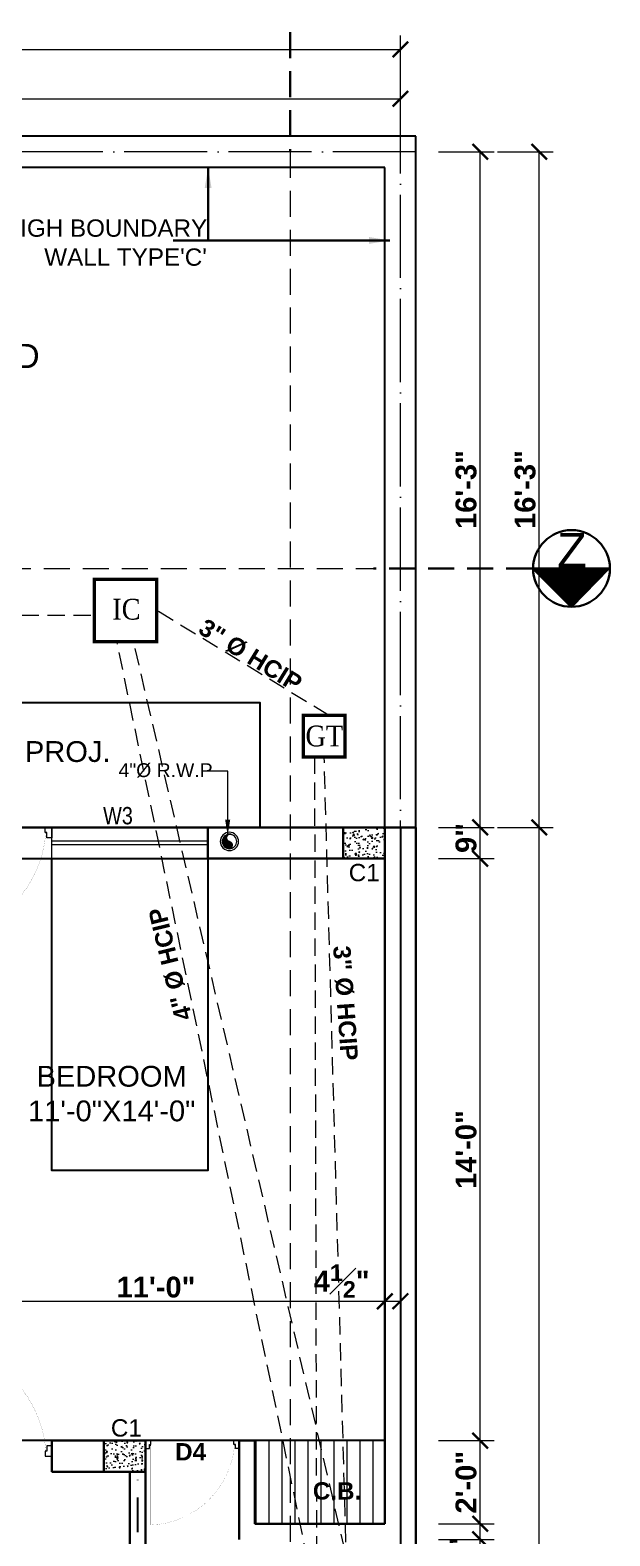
# Model space of a CAD drawing. Header units: feet. Extents: x 12125 to 16886, y -11859 to -10215.
# Drawn here: x 13543.9 to 13711.1, y -11139.4 to -10704.8 of the extents above; entities that cross this region are included whole.
import ezdxf

# ---------------------------------------------------------------- set-up
doc = ezdxf.new("R2010")
doc.units = ezdxf.units.FT
doc.header["$MEASUREMENT"] = 0
doc.header["$PDMODE"] = 2
for name, pattern in [('ACAD_ISO04W100', [30, 24, -3, 0, -3]), ('DASHDOT', [1, 0.5, -0.25, 0, -0.25]), ('DASHED', [0.75, 0.5, -0.25]), ('HIDDEN2', [0.1875, 0.125, -0.0625])]:
    doc.linetypes.add(name, pattern=pattern)
doc.layers.get('0').update_dxf_attribs({"lineweight": 30})
for name, color, linetype, lineweight in [('BEAM', 3, 'Continuous', 15), ('BOUNDARY', 181, 'Continuous', 25), ('center line', 253, 'ACAD_ISO04W100', 5), ('DIM 01', 7, 'Continuous', 9), ('DOOR', 32, 'Continuous', 13), ('DOTTED', 15, 'DASHED', 18), ('HATCH', 9, 'Continuous', 20), ('JOINERY TEXT', 193, 'Continuous', 0), ('P-SOIL', 6, 'Continuous', 18), ('P-TEXT', 7, 'Continuous', 13), ('P-WASTE', 130, 'Continuous', 18), ('pub health ser', 22, 'Continuous', 30), ('R.W.P', 7, 'Continuous', 18), ('SANIT_FIXTURES', 13, 'Continuous', 15), ('SANTRY TEXT', 174, 'Continuous', 9), ('TEXT', 7, 'Continuous', 30), ('WALL', 10, 'Continuous', 30), ('WINDOW', 150, 'Continuous', 20)]:
    doc.layers.add(name, color=color, linetype=linetype, lineweight=lineweight)
doc.layers.add('BLK_1_FLR_0_BLT_UP_AREA', color=25, linetype='Continuous', true_color=0x995f4c, plot=False)
doc.layers.add('BLK_1_FLR_0_CHAJJA', color=7, linetype='Continuous')
doc.layers.add('BLK_1_FLR_0_ROOM_2_LIGHT_VENTILATION_2', color=7, linetype='Continuous')
doc.layers.add('BLK_1_FLR_0_REGULAR_ROOM_2', color=1, linetype='Continuous', plot=False)
doc.styles.add('AR. FOOT', font='arialbd.ttf')
doc.styles.add('AR. TEXT 01', font='arialbd.ttf')
doc.styles.add('PLU', font='times.ttf', dxfattribs={"width": 0.9})
doc.styles.get("Standard").update_dxf_attribs({"font": 'ARIALN.TTF'})
doc.styles.add('TEX02', font='GARA.TTF')
doc.dimstyles.new('DIM 50', dxfattribs={"dimtxt": 6, "dimasz": 3, "dimexe": 6, "dimexo": 4, "dimgap": 0.3125, "dimtad": 1, "dimzin": 3, "dimdsep": 46, "dimlunit": 4, "dimtxsty": 'AR. TEXT 01', "dimblk": 'DOT', "dimcen": 0.09, "dimclrd": 256, "dimclre": 256, "dimclrt": 256, "dimazin": 0, "dimtfac": 0.8, "dimtofl": 0, "dimtmove": 1, "dimatfit": 3, "dimfxl": 6, "dimfxlon": 1, "dimfrac": 1, "dimtolj": 1, "dimtzin": 0, "dimlwd": -1, "dimlwe": -1, "dimarcsym": 1})

# ---------------------------------------------------------------- blocks, each defined once
blk = doc.blocks.new('erfr')
at = {"layer": 'HATCH', "ltscale": 5}
h = blk.add_hatch(dxfattribs=at)
h.set_pattern_fill('AR-CONC', color=256, scale=0.5)
h.set_pattern_definition([(50, (-129.5326139105891, 557.8983111374251), (3.586300913003767, -0.3137606749129755), [0.375, -4.125]), (355, (-129.5326139105891, 557.8983111374251), (-0.6937566680650002, 3.760960668500056), [0.3, -3.299999999999998]), (100.45144446, (-129.2337555055892, 557.8721644174254), (2.89254423363556, 3.447199954843146), [0.3187009599999996, -3.505710559999997]), (46.18419999999998, (-129.5326139105891, 558.8983111374251), (5.33620665335786, -0.8275964039653825), [0.5624999999999993, -6.187499999999995]), (96.63563549, (-129.0879301855891, 558.8293446024255), (4.673309728371141, 4.870593003872752), [0.47805171, -5.258568799999999]), (351.1841639899997, (-129.5326139105891, 558.8983111374251), (4.673309725273866, 4.87059300134995), [0.45, -4.950000004999997]), (21, (-129.0326139105891, 558.6483111374255), (2.984535260592307, -2.013094453326694), [0.375, -4.125]), (326.0000000000001, (-129.0326139105891, 558.6483111374255), (1.216576659607909, 3.625750225234265), [0.3, -3.299999999999998]), (71.45144473999999, (-128.783902640589, 558.4805532674255), (4.201111883649856, 1.612655764031769), [0.31870095, -3.505710559999998]), (37.5, (-129.5326139105891, 557.8983111374251), (0.0607992765864533, 1.664469269156557), [0, -3.259999999999998, 0, -3.35, 0, -3.3125]), (7.499999999999999, (-129.5326139105891, 557.8983111374251), (1.315347687210743, 1.972058559411801), [0, -1.909999999999999, 0, -3.185, 0, -1.262499999999999]), (327.5, (-130.6476139105891, 557.8983111374251), (2.669112180862045, -0.1127743586718988), [0, -1.25, 0, -3.9, 0, -5.174999999999998]), (317.5, (-131.1476139105891, 557.8983111374251), (2.915930846711931, 0.5005249116615886), [0, -1.625, 0, -2.589999999999998, 0, -3.674999999999998])])
h.paths.add_polyline_path([(74703.77228014804, -75000.12003443622), (74715.77228014804, -75000.12003443622), (74715.77228014807, -74991.12003443622), (74703.77228014807, -74991.12003443622)])
at = {"layer": 'WALL', "color": 6, "ltscale": 5}
blk.add_lwpolyline([(74703.77228014807, -74991.12003443622), (74715.77228014807, -74991.12003443622), (74715.77228014804, -75000.12003443622), (74703.77228014804, -75000.12003443622)], close=True, dxfattribs=at)
blk = doc.blocks.new('D4')
for points in [[(-99.99999999417923, 1150.954666669233), (-48.39999999734573, 1150.954666669233), (-48.39999999734573, 1133.333333337214), (0, 1133.333333337214), (0, 1200), (-99.99999999417923, 1200), (-99.99999999417923, 1150.954666669233)], [(-99.99999999417923, 49.04533333076688), (-48.39999999734573, 49.04533333076688), (-48.39999999734573, 66.66666666278616), (0, 66.66666666278616), (0, 0), (-99.99999999417923, 0), (-99.99999999417923, 49.04533333076688)]]:
    blk.add_lwpolyline(points)
at = {"const_width": 1.11851519999287}
blk.add_lwpolyline([(-48.39999999734573, 1142.144000003223, 0.38341128429114), (-1083.385599992936, 51.76962119228118, 0.4142135623731)], format="xyb", dxfattribs=at)
blk.add_lwpolyline([(-1083.385599992936, 51.76962119228118), (-58.07999999960884, 51.76962119228118), (-58.07999999960884, 67.47881549099111), (-1083.385599992936, 67.47881549099111)], dxfattribs=at)
blk = doc.blocks.new('SFFEF')
at = {"layer": 'WALL', "color": 3, "linetype": 'DASHED', "ltscale": 15}
blk.add_line((80076, -78599.99859988294), (80076, -78645.71996937634), dxfattribs=at)
at = {"layer": 'WALL', "color": 3, "linetype": 'DASHED', "lineweight": 20, "ltscale": 15}
blk.add_line((80076, -78645.71996937634), (80076, -79458.93725213372), dxfattribs=at)
blk = doc.blocks.new('_ArchTick')
at = {"color": 0, "linetype": 'ByBlock', "const_width": 0.15}
blk.add_lwpolyline([(-0.5, -0.5), (0.5, 0.5)], dxfattribs=at)
blk = doc.blocks.new('*D262')
at = {"layer": 'Defpoints', "color": 0, "transparency": 16777216}
for p in [(13650.69455942608, -10724.66209407789), (13383.69455942606, -10735.45311382737), (13650.69455942608, -10739.95311382737)]:
    blk.add_point(p, dxfattribs=at)
at = {"layer": 'DIM 01', "transparency": 16777216}
for p, q in [((13383.69455942606, -10731.45311382737), (13383.69455942606, -10720.66209407789)), ((13650.69455942608, -10735.95311382737), (13650.69455942608, -10720.66209407789)), ((13383.69455942606, -10724.66209407789), (13650.69455942608, -10724.66209407789))]:
    blk.add_line(p, q, dxfattribs=at)
at = {"layer": 'DIM 01', "transparency": 16777216, "xscale": 4.5, "yscale": 4.5, "zscale": 4.5, "rotation": 180}
blk.add_blockref('_ArchTick', (13383.69455942606, -10724.66209407789), dxfattribs=at)
at = {"layer": 'DIM 01', "transparency": 16777216, "xscale": 4.5, "yscale": 4.5, "zscale": 4.5}
blk.add_blockref('_ArchTick', (13650.69455942608, -10724.66209407789), dxfattribs=at)
at = {"layer": 'DIM 01', "transparency": 16777216, "insert": (13517.19455942607, -10720.60209407789), "char_height": 6, "attachment_point": 5, "style": 'AR. TEXT 01'}
blk.add_mtext('\\A1;22\'-3"', dxfattribs=at)
blk = doc.blocks.new('*D263')
at = {"layer": 'Defpoints', "color": 0, "transparency": 16777216}
for p in [(13650.69455942608, -10710.39471745416), (13299.69455942608, -10770.24986351885), (13650.69455942608, -10780.09170927754)]:
    blk.add_point(p, dxfattribs=at)
at = {"layer": 'DIM 01', "transparency": 16777216}
for p, q in [((13299.69455942608, -10722.39471745416), (13299.69455942608, -10706.39471745416)), ((13650.69455942608, -10722.39471745416), (13650.69455942608, -10706.39471745416)), ((13299.69455942608, -10710.39471745416), (13650.69455942608, -10710.39471745416))]:
    blk.add_line(p, q, dxfattribs=at)
at = {"layer": 'DIM 01', "transparency": 16777216, "xscale": 4.5, "yscale": 4.5, "zscale": 4.5, "rotation": 180}
blk.add_blockref('_ArchTick', (13299.69455942608, -10710.39471745416), dxfattribs=at)
at = {"layer": 'DIM 01', "transparency": 16777216, "xscale": 4.5, "yscale": 4.5, "zscale": 4.5}
blk.add_blockref('_ArchTick', (13650.69455942608, -10710.39471745416), dxfattribs=at)
at = {"layer": 'DIM 01', "transparency": 16777216, "insert": (13475.19455942608, -10706.32871745416), "char_height": 6, "attachment_point": 5, "style": 'AR. TEXT 01'}
blk.add_mtext('\\A1;29\'-3"', dxfattribs=at)
blk = doc.blocks.new('*D267')
at = {"layer": 'Defpoints', "color": 0, "transparency": 16777216}
for p in [(13634.65739020123, -10943.95311382738), (13673.71742472076, -10943.95311382738), (13635.54613476607, -11111.95311382747)]:
    blk.add_point(p, dxfattribs=at)
at = {"layer": 'DIM 01', "transparency": 16777216}
for p, q in [((13661.71742472076, -10943.95311382738), (13677.71742472076, -10943.95311382738)), ((13673.71742472076, -11111.95311382747), (13673.71742472076, -10943.95311382738)), ((13661.71742472076, -11111.95311382747), (13677.71742472076, -11111.95311382747))]:
    blk.add_line(p, q, dxfattribs=at)
at = {"layer": 'DIM 01', "transparency": 16777216, "xscale": 4.5, "yscale": 4.5, "zscale": 4.5}
for p, rotation in [((13673.71742472076, -10943.95311382738), 90), ((13673.71742472076, -11111.95311382747), 270)]:
    blk.add_blockref('_ArchTick', p, dxfattribs=dict(at, rotation=rotation))
at = {"layer": 'DIM 01', "transparency": 16777216, "insert": (13669.65742472076, -11027.95311382743), "char_height": 6, "attachment_point": 5, "rotation": 90, "style": 'AR. TEXT 01'}
blk.add_mtext('\\A1;14\'-0"', dxfattribs=at)
blk = doc.blocks.new('*D268')
at = {"layer": 'Defpoints', "color": 0, "transparency": 16777216}
for p in [(13634.19455942608, -10934.95311382738), (13673.71742472087, -10934.95311382738), (13634.19455942606, -10943.95311382741)]:
    blk.add_point(p, dxfattribs=at)
at = {"layer": 'DIM 01', "transparency": 16777216}
for p, q in [((13661.71742472087, -10934.95311382738), (13677.71742472087, -10934.95311382738)), ((13673.71742472087, -10943.95311382741), (13673.71742472087, -10934.95311382738)), ((13661.71742472087, -10943.95311382741), (13677.71742472087, -10943.95311382741))]:
    blk.add_line(p, q, dxfattribs=at)
at = {"layer": 'DIM 01', "transparency": 16777216, "xscale": 4.5, "yscale": 4.5, "zscale": 4.5}
for p, rotation in [((13673.71742472087, -10934.95311382738), 90), ((13673.71742472087, -10943.95311382741), 270)]:
    blk.add_blockref('_ArchTick', p, dxfattribs=dict(at, rotation=rotation))
at = {"layer": 'DIM 01', "transparency": 16777216, "insert": (13669.6514247207, -10938.01693019372), "char_height": 6, "attachment_point": 5, "rotation": 90, "style": 'AR. TEXT 01'}
blk.add_mtext('\\A1;9"', dxfattribs=at)
blk = doc.blocks.new('*D269')
at = {"layer": 'Defpoints', "color": 0, "transparency": 16777216}
for p in [(13635.44546199025, -10739.95311382735), (13673.7174247209, -10739.95311382735), (13634.19455942608, -10934.95311382738)]:
    blk.add_point(p, dxfattribs=at)
at = {"layer": 'DIM 01', "transparency": 16777216}
for p, q in [((13661.7174247209, -10739.95311382735), (13677.7174247209, -10739.95311382735)), ((13673.7174247209, -10934.95311382738), (13673.7174247209, -10739.95311382735)), ((13661.7174247209, -10934.95311382738), (13677.7174247209, -10934.95311382738))]:
    blk.add_line(p, q, dxfattribs=at)
at = {"layer": 'DIM 01', "transparency": 16777216, "xscale": 4.5, "yscale": 4.5, "zscale": 4.5}
for p, rotation in [((13673.7174247209, -10739.95311382735), 90), ((13673.7174247209, -10934.95311382738), 270)]:
    blk.add_blockref('_ArchTick', p, dxfattribs=dict(at, rotation=rotation))
at = {"layer": 'DIM 01', "transparency": 16777216, "insert": (13669.6574247209, -10837.45311382737), "char_height": 6, "attachment_point": 5, "rotation": 90, "style": 'AR. TEXT 01'}
blk.add_mtext('\\A1;16\'-3"', dxfattribs=at)
blk = doc.blocks.new('*D275')
at = {"layer": 'Defpoints', "color": 0, "transparency": 16777216}
for p in [(13646.19455942609, -11071.73314445103), (13514.19455942608, -11075.23314445103), (13646.19455942609, -11078.23314445103)]:
    blk.add_point(p, dxfattribs=at)
at = {"layer": 'DIM 01', "transparency": 16777216}
for p, q in [((13514.19455942608, -11071.23314445103), (13514.19455942608, -11067.73314445103)), ((13646.19455942609, -11074.23314445103), (13646.19455942609, -11067.73314445103)), ((13514.19455942608, -11071.73314445103), (13646.19455942609, -11071.73314445103))]:
    blk.add_line(p, q, dxfattribs=at)
at = {"layer": 'DIM 01', "transparency": 16777216, "xscale": 4.5, "yscale": 4.5, "zscale": 4.5, "rotation": 180}
blk.add_blockref('_ArchTick', (13514.19455942608, -11071.73314445103), dxfattribs=at)
at = {"layer": 'DIM 01', "transparency": 16777216, "xscale": 4.5, "yscale": 4.5, "zscale": 4.5}
blk.add_blockref('_ArchTick', (13646.19455942609, -11071.73314445103), dxfattribs=at)
at = {"layer": 'DIM 01', "transparency": 16777216, "insert": (13580.19455942608, -11067.67314445103), "char_height": 6, "attachment_point": 5, "style": 'AR. TEXT 01'}
blk.add_mtext('\\A1;11\'-0"', dxfattribs=at)
blk = doc.blocks.new('*D276')
at = {"layer": 'Defpoints', "color": 0, "transparency": 16777216}
for p in [(13650.69455942608, -11071.73314445103), (13650.69455942608, -11076.73314445103), (13646.19455942609, -11078.23314445103)]:
    blk.add_point(p, dxfattribs=at)
at = {"layer": 'DIM 01', "transparency": 16777216}
for p, q in [((13646.19455942609, -11074.23314445103), (13646.19455942609, -11067.73314445103)), ((13650.69455942608, -11072.73314445103), (13650.69455942608, -11067.73314445103)), ((13646.19455942609, -11071.73314445103), (13650.69455942608, -11071.73314445103))]:
    blk.add_line(p, q, dxfattribs=at)
at = {"layer": 'DIM 01', "transparency": 16777216, "xscale": 4.5, "yscale": 4.5, "zscale": 4.5, "rotation": 180}
blk.add_blockref('_ArchTick', (13646.19455942609, -11071.73314445103), dxfattribs=at)
at = {"layer": 'DIM 01', "transparency": 16777216, "xscale": 4.5, "yscale": 4.5, "zscale": 4.5}
blk.add_blockref('_ArchTick', (13650.69455942608, -11071.73314445103), dxfattribs=at)
at = {"layer": 'DIM 01', "transparency": 16777216, "insert": (13633.74939177072, -11065.91874445103), "char_height": 6, "attachment_point": 5, "style": 'AR. TEXT 01'}
blk.add_mtext('\\A1;4{\\H0.800000x;\\S1#2;}"', dxfattribs=at)
blk = doc.blocks.new('*D277')
at = {"layer": 'Defpoints', "color": 0, "transparency": 16777216}
for p in [(13620.06606114631, -10934.95311382738), (13690.7493917713, -10934.95311382738), (13632.69455942608, -11540.95311382737)]:
    blk.add_point(p, dxfattribs=at)
at = {"layer": 'DIM 01', "transparency": 16777216}
for p, q in [((13678.7493917713, -10934.95311382738), (13694.7493917713, -10934.95311382738)), ((13690.7493917713, -11540.95311382737), (13690.7493917713, -10934.95311382738)), ((13678.7493917713, -11540.95311382737), (13694.7493917713, -11540.95311382737))]:
    blk.add_line(p, q, dxfattribs=at)
at = {"layer": 'DIM 01', "transparency": 16777216, "xscale": 4.5, "yscale": 4.5, "zscale": 4.5}
for p, rotation in [((13690.7493917713, -10934.95311382738), 90), ((13690.7493917713, -11540.95311382737), 270)]:
    blk.add_blockref('_ArchTick', p, dxfattribs=dict(at, rotation=rotation))
at = {"layer": 'DIM 01', "transparency": 16777216, "insert": (13686.6893917713, -11237.95311382737), "char_height": 6, "attachment_point": 5, "rotation": 90, "style": 'AR. TEXT 01'}
blk.add_mtext('\\A1;50\'-6"', dxfattribs=at)
blk = doc.blocks.new('*D278')
at = {"layer": 'Defpoints', "color": 0, "transparency": 16777216}
for p in [(13635.44546199025, -10739.95311382735), (13690.74939177139, -10739.95311382735), (13640.19455942608, -10934.95311382738)]:
    blk.add_point(p, dxfattribs=at)
at = {"layer": 'DIM 01', "transparency": 16777216}
for p, q in [((13678.74939177139, -10739.95311382735), (13694.74939177139, -10739.95311382735)), ((13690.74939177139, -10934.95311382738), (13690.74939177139, -10739.95311382735)), ((13678.74939177139, -10934.95311382738), (13694.74939177139, -10934.95311382738))]:
    blk.add_line(p, q, dxfattribs=at)
at = {"layer": 'DIM 01', "transparency": 16777216, "xscale": 4.5, "yscale": 4.5, "zscale": 4.5}
for p, rotation in [((13690.74939177139, -10739.95311382735), 90), ((13690.74939177139, -10934.95311382738), 270)]:
    blk.add_blockref('_ArchTick', p, dxfattribs=dict(at, rotation=rotation))
at = {"layer": 'DIM 01', "transparency": 16777216, "insert": (13686.68939177139, -10837.45311382737), "char_height": 6, "attachment_point": 5, "rotation": 90, "style": 'AR. TEXT 01'}
blk.add_mtext('\\A1;16\'-3"', dxfattribs=at)
blk = doc.blocks.new('*D287')
at = {"layer": 'Defpoints', "color": 0, "transparency": 16777216}
for p in [(13638.86770857731, -11140.45311382747), (13673.71742472118, -11140.45311382747), (13637.94455942608, -11227.45311382754)]:
    blk.add_point(p, dxfattribs=at)
at = {"layer": 'DIM 01', "transparency": 16777216}
for p, q in [((13661.71742472118, -11140.45311382747), (13677.71742472118, -11140.45311382747)), ((13673.71742472118, -11227.45311382754), (13673.71742472118, -11140.45311382747)), ((13661.71742472118, -11227.45311382754), (13677.71742472118, -11227.45311382754))]:
    blk.add_line(p, q, dxfattribs=at)
at = {"layer": 'DIM 01', "transparency": 16777216, "xscale": 4.5, "yscale": 4.5, "zscale": 4.5}
for p, rotation in [((13673.71742472118, -11140.45311382747), 90), ((13673.71742472118, -11227.45311382754), 270)]:
    blk.add_blockref('_ArchTick', p, dxfattribs=dict(at, rotation=rotation))
at = {"layer": 'DIM 01', "transparency": 16777216, "insert": (13669.65742472118, -11183.95311382751), "char_height": 6, "attachment_point": 5, "rotation": 90, "style": 'AR. TEXT 01'}
blk.add_mtext('\\A1;7\'-3"', dxfattribs=at)
blk = doc.blocks.new('*D288')
at = {"layer": 'Defpoints', "color": 0, "transparency": 16777216}
for p in [(13639.0665000358, -11135.95311382747), (13673.7174247212, -11135.95311382747), (13638.86770857729, -11140.45311382747)]:
    blk.add_point(p, dxfattribs=at)
at = {"layer": 'DIM 01', "transparency": 16777216}
for p, q in [((13661.7174247212, -11135.95311382747), (13677.7174247212, -11135.95311382747)), ((13673.7174247212, -11140.45311382747), (13673.7174247212, -11135.95311382747)), ((13661.7174247212, -11140.45311382747), (13677.7174247212, -11140.45311382747))]:
    blk.add_line(p, q, dxfattribs=at)
at = {"layer": 'DIM 01', "transparency": 16777216, "xscale": 4.5, "yscale": 4.5, "zscale": 4.5}
for p, rotation in [((13673.7174247212, -11135.95311382747), 90), ((13673.7174247212, -11140.45311382747), 270)]:
    blk.add_blockref('_ArchTick', p, dxfattribs=dict(at, rotation=rotation))
at = {"layer": 'DIM 01', "transparency": 16777216, "insert": (13667.90302472082, -11147.86855975335), "char_height": 6, "attachment_point": 5, "rotation": 90, "style": 'AR. TEXT 01'}
blk.add_mtext('\\A1;4{\\H0.800000x;\\S1#2;}"', dxfattribs=at)
blk = doc.blocks.new('*D289')
at = {"layer": 'Defpoints', "color": 0, "transparency": 16777216}
for p in [(13638.81398115608, -11111.95311382747), (13673.71742472122, -11111.95311382747), (13639.0665000358, -11135.95311382747)]:
    blk.add_point(p, dxfattribs=at)
at = {"layer": 'DIM 01', "transparency": 16777216}
for p, q in [((13661.71742472122, -11111.95311382747), (13677.71742472122, -11111.95311382747)), ((13673.71742472122, -11135.95311382747), (13673.71742472122, -11111.95311382747)), ((13661.71742472122, -11135.95311382747), (13677.71742472122, -11135.95311382747))]:
    blk.add_line(p, q, dxfattribs=at)
at = {"layer": 'DIM 01', "transparency": 16777216, "xscale": 4.5, "yscale": 4.5, "zscale": 4.5}
for p, rotation in [((13673.71742472122, -11111.95311382747), 90), ((13673.71742472122, -11135.95311382747), 270)]:
    blk.add_blockref('_ArchTick', p, dxfattribs=dict(at, rotation=rotation))
at = {"layer": 'DIM 01', "transparency": 16777216, "insert": (13669.65742472122, -11123.95311382747), "char_height": 6, "attachment_point": 5, "rotation": 90, "style": 'AR. TEXT 01'}
blk.add_mtext('\\A1;2\'-0"', dxfattribs=at)
blk = doc.blocks.new('_Dot')
at = {"color": 0, "linetype": 'ByBlock', "lineweight": -2}
blk.add_line((-0.5, 0), (-1, 0), dxfattribs=at)
at = {"color": 0, "linetype": 'ByBlock', "const_width": 0.5}
blk.add_lwpolyline([(-0.25, 0, 1), (0.25, 0, 1)], format="xyb", close=True, dxfattribs=at)
blk = doc.blocks.new('EERT')
at = {"layer": 'P-SOIL', "linetype": 'DASHED', "ltscale": 10}
blk.add_line((106360.1384742148, -41260.05819469443), (106433.6849859836, -41260.05819469443), dxfattribs=at)
for points in [[(106501.258814351, -41288.94853840217), (106451.6849859836, -41258.67090451361)], [(106513.569169355, -41620.85984822136), (106440.1937438502, -41267.67090451362)], [(106509.4355773319, -41544.78625815689), (106445.0002333456, -41267.67090451362)]]:
    blk.add_lwpolyline(points, dxfattribs=at)
at = {"layer": 'P-WASTE', "linetype": 'DASHED', "ltscale": 10}
for points in [[(106466.4735112198, -41604.57897379848), (106498.0664731687, -41605.87691933693), (106497.2867080685, -41300.94853840227)], [(106508.9532302319, -41625.05534998051), (106499.9944523653, -41300.94853840227)]]:
    blk.add_lwpolyline(points, dxfattribs=at)
at = {"layer": 'pub health ser', "const_width": 1}
for points in [[(106451.6849859836, -41267.67090451362), (106433.6849859836, -41267.67090451362), (106433.6849859836, -41249.67090451361), (106451.6849859836, -41249.67090451361), (106451.6849859836, -41267.67090451362)], [(106493.9944523653, -41288.94853840217), (106493.9944523653, -41300.94853840227), (106505.9944523653, -41300.94853840227), (106505.9944523653, -41288.94853840217), (106493.9944523653, -41288.94853840217)]]:
    blk.add_lwpolyline(points, dxfattribs=at)
at = {"layer": 'P-TEXT', "style": 'PLU', "width": 0.9}
for s, p in [('IC', (106438.8610736481, -41261.31819955538)), ('GT', (106494.597745926, -41297.91041146048))]:
    blk.add_text(s, height=6, dxfattribs=at).set_placement(p)
at = {"layer": 'SANTRY TEXT', "ltscale": 12, "char_height": 5, "attachment_point": 3, "style": 'AR. FOOT'}
for s, insert, width, rotation in [('{\\fArial|b1|i0|c0|p34;3" Ø HCIP}', (106494.2011850559, -41278.17182193533), 69.42302744905463, 328.3356658562708), ('{\\fArial|b1|i0|c0|p34;4" Ø HCIP}', (106449.2014828177, -41345.23037232666), 69.42302744905464, 103.72042861715039), ('{\\fArial|b1|i0|c0|p34;3" Ø HCIP}', (106509.7966591492, -41388.39170238012), 69.42302744905463, 273.89602569802724)]:
    blk.add_mtext(s, dxfattribs=dict(at, insert=insert, width=width, rotation=rotation))
blk = doc.blocks.new('RETEU')
at = {"layer": 'R.W.P'}
h = blk.add_hatch(color=7, dxfattribs=at)
edge = h.paths.add_edge_path()
edge.add_ellipse((-37076.90065375516, -119553.1669227566), major_axis=(1.494147372830071, 1.494147372830071), ratio=0.9999999999971358, start_angle=35.6182046845361, end_angle=125.618203281105)
edge.add_ellipse((-37076.90065375516, -119553.1669227566), major_axis=(1.494147372827425, 1.494147372827423), ratio=0.9999999999948398, start_angle=125.618203281105, end_angle=215.6182018617833)
edge.add_ellipse((-37077.13122894867, -119554.1996719022), major_axis=(0.7482431835796156, 0.7482431835796152), ratio=0.9999999999816468, start_angle=218.8220523718934, end_angle=392.4143515007202)
edge.add_ellipse((-37076.67007856617, -119552.1341736046), major_axis=(-0.7482431836025633, 0.7482431836025631), ratio=0.9999999999430152, start_angle=-51.17794228077861, end_angle=122.41435150089211, ccw=False)
at = {"layer": 'R.W.P', "color": 7, "extrusion": (0, 0, -1)}
for centre, major_axis, ratio, start_param, end_param in [((-37076.90065375516, -119553.1669227566), (1.867684216040424, 1.867684216040424), 0.99999999999517, 3.926990816989658, 10.21017612416924), ((-37076.90065375516, -119553.1669227566), (-1.494147372831555, 1.494147372831555), 0.9999999999934599, 5.497787143778867, 11.78097245095845), ((-37077.13122894865, -119554.1996719022), (-0.7482431836144129, 0.7482431836144129), 0.9999999999042399, 1.005059168248902, 4.258487346123779)]:
    blk.add_ellipse(centre, major_axis=major_axis, ratio=ratio, start_param=start_param, end_param=end_param, dxfattribs=at)
at = {"layer": 'R.W.P', "color": 7, "extrusion": (0, 0, -0.9999999999999998)}
blk.add_ellipse((-37076.67007856616, -119552.1341736046), major_axis=(0.7482431836246272, 0.7482431836246272), ratio=0.99999999987498, start_param=2.575855494946888, end_param=5.829283672833697, dxfattribs=at)

msp = doc.modelspace()

# ---------------------------------------------------------------- hatches: boundary and pattern name
at = {"layer": 'HATCH', "ltscale": 10}
h = msp.add_hatch(dxfattribs=at)
h.set_pattern_fill('ANSI31', color=256, angle=89.99999999999999, style=0)
h.set_pattern_definition([(135, (-75284.07349017847, -3165.9925352605), (-0.0883883476483185, -0.0883883476483184), [])])
h.paths.add_polyline_path([(13699.73231012002, -10871.30192181282), (13710.80108748183, -10860.23314445103), (13688.66353275825, -10860.23314445103)])
at = {"layer": 'HATCH'}
h = msp.add_hatch(dxfattribs=at)
h.set_pattern_fill('LINE', color=256, scale=30, angle=90, style=0)
h.set_pattern_definition([(90, (-66475.88201002874, 67868.81739037893), (-3.75, 2e-16), [])])
h.paths.add_polyline_path([(13608.69455942608, -11135.95311382747), (13618.88254649752, -11135.95311382747), (13618.88254649752, -11111.95311382747), (13608.69455942608, -11111.95311382747)])
h.paths.add_polyline_path([(13618.88254649752, -11111.95311382747), (13618.88254649752, -11135.95311382747), (13646.19455942608, -11135.95311382747), (13646.19455942608, -11111.95311382747)])
h.paths.add_polyline_path([(13624.27307715072, -11131.73095976382), (13640.74725450406, -11131.73095976382), (13640.74725450406, -11121.42507163285), (13624.27307715072, -11121.42507163285)], flags=24)

# ---------------------------------------------------------------- linework, layer by layer
at = {"layer": 'BEAM', "linetype": 'DASHDOT', "lineweight": 25, "ltscale": 20}
msp.add_line((13574.94455942606, -11359.4531138276), (13574.94455942606, -11120.9531138275), dxfattribs=at)
at = {"layer": 'BLK_1_FLR_0_BLT_UP_AREA', "color": 25}
msp.add_lwpolyline([(13299.69455942608, -10934.95311382737), (13299.69455942608, -10739.95311382736), (13383.69455942608, -10739.95311382736), (13383.69455942608, -10934.95311382737), (13650.69455942608, -10934.95311382737), (13650.69455942608, -11540.95311382738), (13299.69455942608, -11540.95311382738), (13299.69455942608, -10934.95311382737)], dxfattribs=at)
at = {"layer": 'BLK_1_FLR_0_CHAJJA'}
msp.add_lwpolyline([(13383.69455942606, -10898.95311382737), (13610.19455942608, -10898.95311382737), (13610.19455942608, -10934.95311382737), (13383.69455942606, -10934.95311382737)], close=True, dxfattribs=at)
at = {"layer": 'BLK_1_FLR_0_REGULAR_ROOM_2', "color": 1}
msp.add_lwpolyline([(13514.19455942609, -10943.95311382193), (13646.19455942608, -10943.95311382193), (13646.19455942608, -11111.95311382747), (13514.19455942609, -11111.95311382747)], close=True, dxfattribs=at)
at = {"layer": 'BLK_1_FLR_0_ROOM_2_LIGHT_VENTILATION_2', "color": 114, "true_color": 0x139b48}
msp.add_lwpolyline([(13550.19455942609, -10943.95311382738), (13595.19455942609, -10943.95311382738), (13595.19455942609, -11033.95311382738), (13550.19455942609, -11033.95311382738)], close=True, dxfattribs=at)
at = {"layer": 'BOUNDARY', "ltscale": 10}
for p, q in [((13655.19455942608, -10735.45311382737), (13383.69455942606, -10735.45311382737)), ((13655.19455942608, -10735.45311382737), (13383.69455942606, -10735.45311382737)), ((13655.19455942608, -10934.95311382735), (13655.19455942608, -10735.45311382737)), ((13655.19455942608, -10934.95311382735), (13655.19455942608, -10735.45311382737)), ((13646.19455942608, -10744.45311382738), (13383.69455942606, -10744.45311382738)), ((13646.19455942608, -10744.45311382738), (13383.69455942606, -10744.45311382738)), ((13646.19455942608, -10934.95311382738), (13646.19455942608, -10744.45311382738)), ((13646.19455942608, -10934.95311382738), (13646.19455942608, -10744.45311382738))]:
    msp.add_line(p, q, dxfattribs=at)
at = {"layer": 'center line'}
for p, q in [((13650.69455942608, -11558.95311382735), (13650.69455942608, -10735.45311382738)), ((13655.19455942608, -10739.95311382737), (13299.69455942608, -10739.95311382737))]:
    msp.add_line(p, q, dxfattribs=at)
at = {"layer": 'DIM 01'}
msp.add_line((13514.19455942611, -10934.9531138274), (13550.19455942611, -10934.95311382761), dxfattribs=at)
at = {"layer": 'DOTTED', "ltscale": 10}
for p, q in [((13610.19455942608, -10898.95311382737), (13383.69455942606, -10898.95311382737)), ((13610.19455942608, -10934.95311382756), (13610.19455942608, -10898.95311382737))]:
    msp.add_line(p, q, dxfattribs=at)
at = {"layer": 'SANIT_FIXTURES'}
msp.add_line((13608.69455942608, -11111.95311382747), (13646.19455942608, -11111.95311382747), dxfattribs=at)
at = {"layer": 'WALL', "color": 3, "linetype": 'DASHED', "lineweight": 20, "ltscale": 15}
msp.add_line((13311.55045185031, -10860.23314445101), (13642.94216326484, -10860.23314445103), dxfattribs=at)
at = {"layer": 'WALL', "color": 3, "linetype": 'DASHED', "ltscale": 15}
msp.add_line((13688.66353275825, -10860.23314445103), (13642.94216326484, -10860.23314445103), dxfattribs=at)
at = {"layer": 'WALL', "color": 3, "ltscale": 15}
for p, q in [((13688.66353275825, -10860.23314445103), (13710.80108748183, -10860.23314445103)), ((13700.05499859968, -10871.30192181282), (13688.98622123789, -10860.23314445103)), ((13700.05499859968, -10871.30192181282), (13710.80108748183, -10860.23314445103))]:
    msp.add_line(p, q, dxfattribs=at)
at = {"layer": 'WALL', "ltscale": 5}
for p, q in [((13634.19455942608, -10934.95311382738), (13595.19455942609, -10934.95311382759)), ((13595.19455942609, -10943.95311382738), (13595.19455942609, -10934.95311382759)), ((13646.19455942608, -10934.95311382738), (13634.19455942608, -10934.95311382738)), ((13634.19455942606, -10943.95311382738), (13595.19455942609, -10943.95311382738)), ((13646.19455942609, -10943.95311382737), (13634.19455942606, -10943.95311382737)), ((13550.19455942608, -11111.95311382747), (13572.69455942608, -11111.95311382747)), ((13572.69455942608, -11111.95311382747), (13577.19455942608, -11111.95311382747)), ((13604.19455942608, -11111.95311382747), (13608.69455942608, -11111.95311382747)), ((13604.19455942608, -11140.45311382747), (13604.19455942608, -11111.95311382747)), ((13608.69455942608, -11135.95311382747), (13608.69455942608, -11111.95311382747)), ((13550.19455942608, -11120.95311382747), (13572.69455942608, -11120.95311382747)), ((13608.69455942608, -11135.95311382747), (13646.19455942608, -11135.95311382747))]:
    msp.add_line(p, q, dxfattribs=at)
at = {"layer": 'WALL', "ltscale": 10}
for p, q in [((13646.19455942608, -10934.95311382737), (13655.19455942608, -10934.95311382737)), ((13655.19455942608, -11558.95311382735), (13655.19455942608, -10934.95311382737)), ((13646.19455942609, -10943.95311382737), (13646.19455942609, -11044.45311382737)), ((13646.19455942609, -11044.45311382737), (13646.19455942608, -11135.95311382747)), ((13550.19455942608, -11111.95311382747), (13550.19455942608, -11120.95311382747)), ((13577.19455942608, -11111.95311382747), (13577.19455942608, -11177.95311382747)), ((13572.69455942608, -11120.9531138275), (13572.69455942608, -11231.95311382747))]:
    msp.add_line(p, q, dxfattribs=at)
at = {"layer": 'WALL', "color": 3, "ltscale": 15}
msp.add_circle((13700.05499859968, -10860.23314445103), 11.06877736179012, dxfattribs=at)
at = {"layer": 'WINDOW', "ltscale": 10}
for p, q in [((13550.19455942609, -10943.95311382738), (13550.19455942609, -10934.95311382759)), ((13595.19455942609, -10934.95311382759), (13550.19455942609, -10934.95311382759)), ((13595.19455942609, -10938.95311382759), (13550.19455942609, -10938.95311382759)), ((13595.19455942609, -10939.95311382759), (13550.19455942609, -10939.95311382759)), ((13595.19455942609, -10943.95311382738), (13550.19455942609, -10943.95311382738))]:
    msp.add_line(p, q, dxfattribs=at)

# ---------------------------------------------------------------- block references
at = {"layer": 'DIM 01'}
for name, p in [('EERT', (-92871.27895179368, 30386.33314432967)), ('RETEU', (50678.28987227668, 108614.1411839061))]:
    msp.add_blockref(name, p, dxfattribs=at)
at = {"layer": 'DOOR'}
for p, xscale, yscale, zscale, rotation in [((13514.19455942608, -11116.45311382747), 0.02999999999999, 0.02999999999999, 0.02999999999999, 270.0000000003335), ((13577.19455942608, -11111.95311382747), -0.0225, 0.0225, 0.0225, 269.9999999996664)]:
    msp.add_blockref('D4', p, dxfattribs=dict(at, xscale=xscale, yscale=yscale, zscale=zscale, rotation=rotation))
at = {"layer": 'WALL'}
for name, p in [('SFFEF', (-66457.11745350248, 67905.76685554895)), ('erfr', (-61069.57772072197, 64056.16692060885)), ('erfr', (-61138.57772072197, 63879.16692060872))]:
    msp.add_blockref(name, p, dxfattribs=at)
at = {"layer": 'WINDOW', "ltscale": 10, "xscale": -0.02999999999999, "yscale": 0.02999999999999, "zscale": 0.02999999999999, "rotation": 269.9999999996664}
msp.add_blockref('D4', (13514.19455942611, -10934.9531138274), dxfattribs=at)

# ---------------------------------------------------------------- texts
at = {"layer": 'JOINERY TEXT', "char_height": 5, "width": 9.823400606668926, "attachment_point": 1}
for s, insert in [('W3', (13564.93382332831, -10929.07494392225)), ('{\\fArial|b1|i0|c0|p34;D4}', (13585.70538213728, -11112.67023181311))]:
    msp.add_mtext(s, dxfattribs=dict(at, insert=insert))
at = {"layer": 'JOINERY TEXT', "color": 6, "char_height": 5, "width": 9.823400606668926, "attachment_point": 1}
for insert in [(13635.79736929259, -10945.49857467363), (13567.18101573075, -11105.7778101497)]:
    msp.add_mtext('{\\fArial|b0|i0|c0|p34;C1}', dxfattribs=dict(at, insert=insert))
at = {"layer": 'TEXT', "linetype": 'HIDDEN2', "char_height": 4}
for s, insert, width, attachment_point in [('\\A1;\\pi4.74389;{\\fArial|b0|i0|c0|p34;\\H1.25x;5\'-11\\H0.7x;\\S1/2;\\H1.42857x;" HIGH BOUNDARY \\P\\pi39.17191;WALL TYPE\'C\'}', (13508.78860452301, -10757.78373848158), 85.67595230341249, 1), ('\\A1;{\\fArial|b0|i0|c0|p34;4"Ø R.W.P}', (13596.5251329884, -10916.44422966444), 50.39691254184609, 3)]:
    msp.add_mtext(s, dxfattribs=dict(at, insert=insert, width=width, attachment_point=attachment_point))
at = {"layer": 'TEXT', "style": 'TEX02'}
for s, insert, char_height, width, attachment_point in [('\\A1;{\\fArial|b0|i0|c0|p34;REAR COURT-YARD}', (13451.57607257701, -10795.40149220387), 7, 99.28990256265207, 1), ('\\A1;{\\fArial|b0|i0|c0|p34;Z}', (13700.19345205763, -10859.98945886363), 10, 27.26902642550526, 8), ('\\A1;\\pi24.82175;{\\fArial|b0|i0|c0|p34;BEDROOM\\P\\pi22.35791;11\'-0"X14\'-0"}', (13520.92117381372, -11003.7898096003), 6, 91.70489925128277, 1)]:
    msp.add_mtext(s, dxfattribs=dict(at, insert=insert, char_height=char_height, width=width, attachment_point=attachment_point))
at = {"layer": 'TEXT', "ltscale": 10, "insert": (13533.12132759226, -10916.15673777003), "char_height": 6, "width": 84.86657840816041, "attachment_point": 8}
msp.add_mtext('\\A1;{\\fArial|b0|i0|c0|p34;3\'-0" WIDE PROJ.}', dxfattribs=at)
at = {"layer": 'TEXT', "ltscale": 10, "insert": (13632.43510921075, -11123.95615161239), "char_height": 5, "attachment_point": 2}
msp.add_mtext('\\A1;{\\fArial|b1|i0|c0|p34;\\H1.0003x;C.B.}', dxfattribs=at)

# ---------------------------------------------------------------- dimensions: what is measured, and where the dimension line sits
at = {"layer": 'DIM 01'}
for base, p1, p2, picture, middle in [((13650.69455942608, -10710.39471745416), (13299.69455942608, -10770.24986351885), (13650.69455942608, -10780.09170927754), '*D263', (13475.19455942608, -10706.32871745416)), ((13650.69455942608, -10724.66209407789), (13383.69455942606, -10735.45311382737), (13650.69455942608, -10739.95311382737), '*D262', (13517.19455942607, -10720.60209407789)), ((13646.19455942609, -11071.73314445103), (13514.19455942608, -11075.23314445103), (13646.19455942609, -11078.23314445103), '*D275', (13580.19455942608, -11067.67314445103))]:
    dim = msp.add_linear_dim(base=base, p1=p1, p2=p2, dimstyle='DIM 50', override={"dimtxt": 6, "dimasz": 4.5, "dimexe": 4, "dimgap": 1, "dimblk1": 'ArchTick', "dimblk2": 'ArchTick', "dimsah": 1, "dimfxl": 12}, dxfattribs=at)
    dim.commit()
    dim.dimension.update_dxf_attribs({"geometry": picture, "text_midpoint": middle})
for base, p1, p2, picture, middle in [((13673.7174247209, -10739.95311382735), (13634.19455942608, -10934.95311382738), (13635.44546199025, -10739.95311382735), '*D269', (13669.6574247209, -10837.45311382737)), ((13690.74939177139, -10739.95311382735), (13640.19455942608, -10934.95311382738), (13635.44546199025, -10739.95311382735), '*D278', (13686.68939177139, -10837.45311382737)), ((13690.7493917713, -10934.95311382738), (13632.69455942608, -11540.95311382737), (13620.06606114631, -10934.95311382738), '*D277', (13686.6893917713, -11237.95311382737)), ((13673.71742472076, -10943.95311382738), (13635.54613476607, -11111.95311382747), (13634.65739020123, -10943.95311382738), '*D267', (13669.65742472076, -11027.95311382743)), ((13673.71742472122, -11111.95311382747), (13639.0665000358, -11135.95311382747), (13638.81398115608, -11111.95311382747), '*D289', (13669.65742472122, -11123.95311382747)), ((13673.71742472118, -11140.45311382747), (13637.94455942608, -11227.45311382754), (13638.86770857731, -11140.45311382747), '*D287', (13669.65742472118, -11183.95311382751))]:
    dim = msp.add_linear_dim(base=base, p1=p1, p2=p2, angle=90, dimstyle='DIM 50', override={"dimtxt": 6, "dimasz": 4.5, "dimexe": 4, "dimgap": 1, "dimblk1": 'ArchTick', "dimblk2": 'ArchTick', "dimsah": 1, "dimfxl": 12}, dxfattribs=at)
    dim.commit()
    dim.dimension.update_dxf_attribs({"geometry": picture, "text_midpoint": middle})
for base, p1, p2, picture, middle in [((13673.71742472087, -10934.95311382738), (13634.19455942606, -10943.95311382741), (13634.19455942608, -10934.95311382738), '*D268', (13673.7174247207, -10938.01693019372)), ((13673.7174247212, -11135.95311382747), (13638.86770857729, -11140.45311382747), (13639.0665000358, -11135.95311382747), '*D288', (13673.71742472082, -11147.86855975335))]:
    dim = msp.add_linear_dim(base=base, p1=p1, p2=p2, angle=90, dimstyle='DIM 50', override={"dimtxt": 6, "dimasz": 4.5, "dimexe": 4, "dimgap": 1, "dimblk1": 'ArchTick', "dimblk2": 'ArchTick', "dimsah": 1, "dimfxl": 12}, dxfattribs=at)
    dim.commit()
    dim.dimension.update_dxf_attribs({"geometry": picture, "text_midpoint": middle, "dimtype": 160})
dim = msp.add_linear_dim(base=(13650.69455942608, -11071.73314445103), p1=(13646.19455942609, -11078.23314445103), p2=(13650.69455942608, -11076.73314445103), dimstyle='DIM 50', override={"dimtxt": 6, "dimasz": 4.5, "dimexe": 4, "dimgap": 1, "dimblk1": 'ArchTick', "dimblk2": 'ArchTick', "dimsah": 1, "dimfxl": 12}, dxfattribs=at)
dim.commit()
dim.dimension.update_dxf_attribs({"geometry": '*D276', "text_midpoint": (13633.74939177072, -11071.73314445103), "dimtype": 160})

# ---------------------------------------------------------------- leaders
msp.add_leader([(13600.87155052702, -10937.24474651492), (13600.87155052702, -10918.70502633432), (13595.12134315162, -10918.70502633432)], dimstyle='DIM 50', override={"dimtxt": 5, "dimasz": 4.5, "dimgap": 2.5, "dimtad": 0}, dxfattribs=at)
at = {"layer": 'TEXT'}
for points, override in [([(13595.23924995247, -10744.45311382738), (13595.23924995247, -10765.55260498129), (13585.1244313427, -10765.55260498129)], {"dimscale": 1, "dimtxt": 7, "dimasz": 6, "dimgap": 2.5, "dimtad": 0, "dimclrd": 256, "dimfxl": 12, "dimlwd": -1}), ([(13647.68030060403, -10765.55260498129), (13586.10041232615, -10765.55260498129)], {"dimscale": 1, "dimasz": 6, "dimgap": 2.5, "dimtad": 0, "dimclrd": 256, "dimlwd": -1})]:
    msp.add_leader(points, dimstyle='DIM 50', override=override, dxfattribs=at)

doc.saveas('drawing.dxf')
